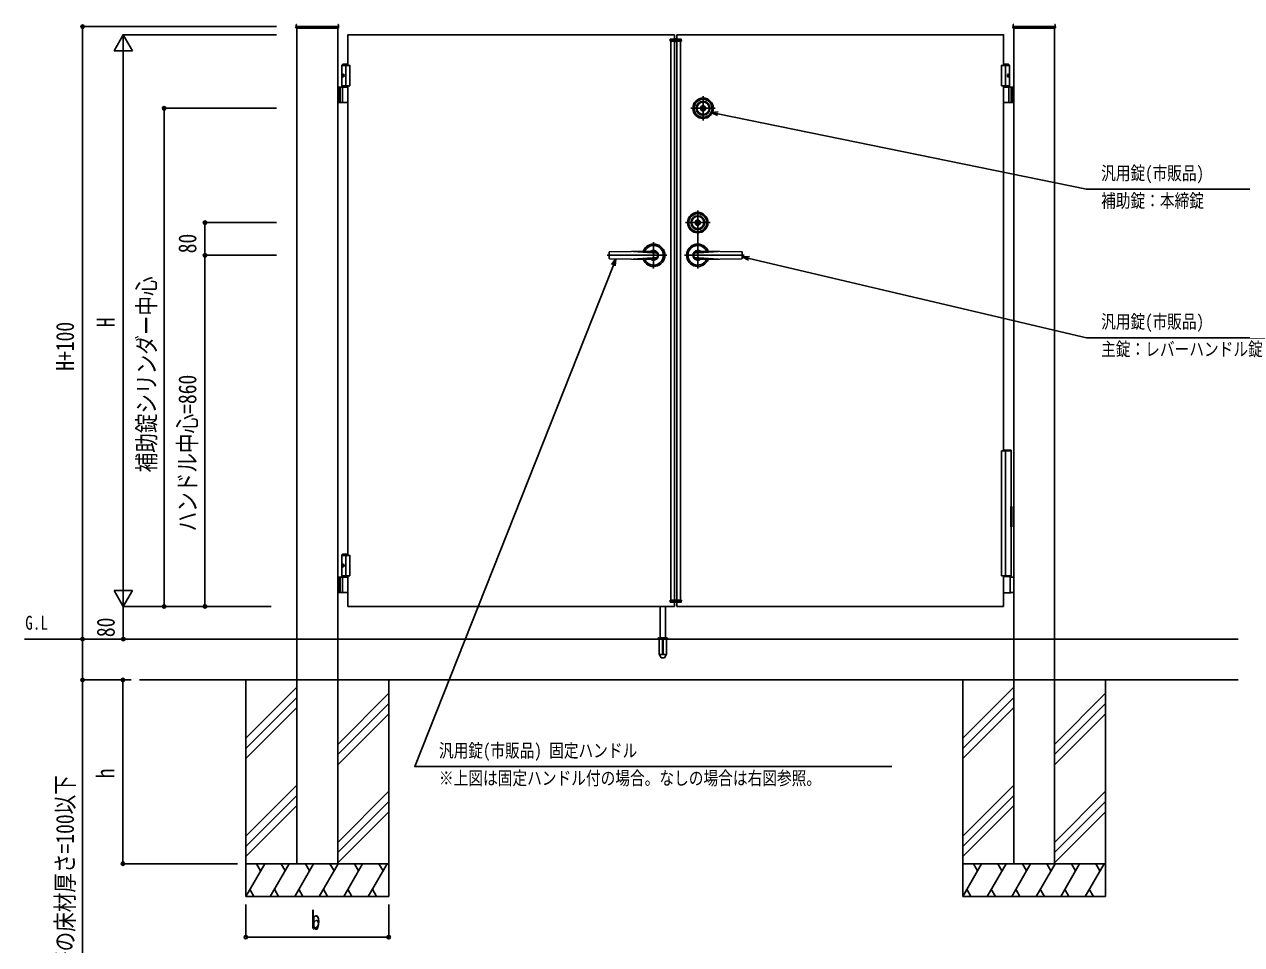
# Model space of a CAD drawing. Units: millimetres, scale not verified. Extents: x -4205 to 4205, y -2970 to 2970.
# Drawn here: x -1600 to 1381, y -976 to 1278 of the extents above; entities that cross this region are included whole.
import ezdxf
from ezdxf.enums import TextEntityAlignment as Align

# ---------------------------------------------------------------- set-up
doc = ezdxf.new("R2010")
doc.units = ezdxf.units.MM
doc.header["$LTSCALE"] = 10
for name, color, linetype in [('0-2_USER1', 3, 'Continuous'), ('0-3_YKK_12', 2, 'Continuous'), ('0-5_YKK_A1', 4, 'Continuous'), ('0-6_YKK_D', 6, 'Continuous')]:
    doc.layers.add(name, color=color, linetype=linetype)
doc.styles.add('ＭＳ ゴシック', font='')
doc.styles.get('ＭＳ ゴシック').set_extended_font_data('MS Gothic')

msp = doc.modelspace()

# ---------------------------------------------------------------- linework, layer by layer
at = {"layer": '0-3_YKK_12'}
msp.add_line((-4.98, 1234.33), (-4.98, 1244.33), dxfattribs=at)
at = {"layer": '0-5_YKK_A1'}
for p, q in [((-934.73, 1276.02), (-935.08, 1269.36)), ((-934.58, 1268.83), (-831.38, 1268.83)), ((-932.98, 1272.33), (-932.98, 1268.83)), ((-932.98, -227.67), (-932.98, 1268.83)), ((-832.98, -227.67), (-832.98, 1268.83)), ((-831.23, 1276.02), (-830.88, 1269.36)), ((-7.98, 1241.83), (-7.98, 1252.33)), ((-1.98, 1241.83), (-1.98, 1252.33)), ((821.27, 1276.02), (820.92, 1269.36)), ((821.42, 1268.83), (924.62, 1268.83)), ((823.02, -227.67), (823.02, 1268.83)), ((923.02, 1272.33), (923.02, 1268.83)), ((923.02, -227.67), (923.02, 1268.83)), ((924.77, 1276.02), (925.12, 1269.36)), ((-18.88, 1236.83), (-18.67, 1240.88)), ((-18.88, 1236.83), (8.92, 1236.83)), ((7.71, 1241.83), (-17.67, 1241.83)), ((-16.98, 1238.83), (7.02, 1238.83)), ((-16.98, 1238.83), (-16.98, 1236.83)), ((-16.98, 1236.83), (-16.98, -132.17)), ((-7.98, 1236.83), (-7.98, -132.17)), ((-1.98, 1236.83), (-1.98, -132.17)), ((7.02, 1238.83), (7.02, 1236.83)), ((7.02, 1236.83), (7.02, -132.17)), ((8.92, 1236.83), (8.71, 1240.88)), ((-820.48, 1180.33), (-822.48, 1178.33)), ((-822.48, 1124.33), (-822.48, 1178.33)), ((-822.48, 1178.33), (-807.98, 1178.33)), ((-820.48, 1180.33), (-807.98, 1180.33)), ((-812.98, 1177.33), (-812.98, 1127.33)), ((810.52, 1180.33), (798.02, 1180.33)), ((812.52, 1178.33), (798.02, 1178.33)), ((803.02, 1177.33), (803.02, 1127.33)), ((810.52, 1180.33), (812.52, 1178.33)), ((812.52, 1124.33), (812.52, 1178.33)), ((-821.18, 1154.43), (-821.78, 1154.43)), ((-821.18, 1150.23), (-821.78, 1150.23)), ((-820.17, 1152.75), (-820.76, 1152.75)), ((-820.17, 1151.91), (-820.76, 1151.91)), ((810.21, 1152.75), (810.8, 1152.75)), ((810.21, 1151.91), (810.8, 1151.91)), ((811.22, 1154.43), (811.82, 1154.43)), ((811.22, 1150.23), (811.82, 1150.23)), ((-807.98, 1124.33), (-832.98, 1124.33)), ((-828.98, 1124.33), (-828.98, 1086.33)), ((-826.48, 1124.33), (-826.48, 1086.33)), ((-822.48, 1127.33), (-802.98, 1127.33)), ((-820.79, 1087.83), (-820.79, 1122.83)), ((-807.98, 1127.33), (-807.98, -22.67)), ((812.52, 1127.33), (793.02, 1127.33)), ((798.02, 1127.33), (798.02, 233.33)), ((798.02, 1124.33), (823.02, 1124.33)), ((810.83, 1087.83), (810.83, 1122.83)), ((816.52, 1124.33), (816.52, 1086.33)), ((819.02, 1124.33), (819.02, 1086.33)), ((-832.98, 1086.33), (-807.98, 1086.33)), ((62.02, 1102.33), (62.02, 1042.33)), ((63.12, 1073.58), (63.7, 1072.58)), ((823.02, 1086.33), (798.02, 1086.33)), ((92.02, 1072.33), (32.02, 1072.33)), ((57.67, 1072.02), (59.12, 1071.18)), ((58.27, 1073.38), (59.66, 1072.58)), ((59.12, 1071.18), (60.67, 1071.18)), ((59.66, 1072.58), (60.34, 1072.58)), ((60.67, 1071.18), (61.36, 1072.38)), ((61.36, 1072.38), (62.68, 1072.38)), ((62.68, 1072.38), (63.37, 1071.18)), ((63.37, 1071.18), (64.92, 1071.18)), ((63.7, 1072.58), (64.38, 1072.58)), ((64.38, 1072.58), (65.77, 1073.38)), ((64.92, 1071.18), (66.37, 1072.02)), ((65.77, 1073.38), (66.37, 1073.38)), ((66.37, 1072.02), (66.37, 1073.38)), ((49.02, 679.83), (49.02, 822.33)), ((19.02, 792.33), (79.02, 792.33)), ((44.67, 792.02), (46.12, 791.18)), ((45.27, 793.38), (46.66, 792.58)), ((46.12, 791.18), (47.67, 791.18)), ((46.66, 792.58), (47.34, 792.58)), ((47.67, 791.18), (48.36, 792.38)), ((48.36, 792.38), (49.68, 792.38)), ((49.68, 792.38), (50.37, 791.18)), ((50.12, 793.58), (50.7, 792.58)), ((50.37, 791.18), (51.92, 791.18)), ((50.7, 792.58), (51.38, 792.58)), ((51.38, 792.58), (52.77, 793.38)), ((51.92, 791.18), (53.37, 792.02)), ((52.77, 793.38), (53.37, 793.38)), ((53.37, 792.02), (53.37, 793.38)), ((-167.98, 719.84), (-167.98, 704.81)), ((-58.98, 722.33), (-166.99, 720.84)), ((-108.98, 721.64), (-50.47, 717.58)), ((-58.98, 679.83), (-58.98, 744.83)), ((99.02, 721.64), (40.51, 717.58)), ((49.02, 722.33), (157.03, 720.84)), ((158.02, 719.84), (158.02, 704.81)), ((-172.98, 712.33), (-26.48, 712.33)), ((-166.99, 703.81), (-58.98, 702.33)), ((-108.98, 703.02), (-50.47, 707.08)), ((163.02, 712.33), (16.52, 712.33)), ((99.02, 703.02), (40.51, 707.08)), ((157.03, 703.81), (49.02, 702.33)), ((793.02, 233.33), (793.02, -72.67)), ((793.02, 233.33), (817.02, 233.33)), ((798.02, 235.33), (815.77, 235.33)), ((803.02, 233.33), (803.02, -72.67)), ((816.77, 233.33), (816.77, 234.33)), ((817.02, 97.33), (817.02, 233.33)), ((818.02, 97.33), (816.05, 97.33)), ((816.05, 97.33), (816.05, 47.33)), ((818.02, 97.33), (818.02, 47.33)), ((818.02, 47.33), (816.05, 47.33)), ((817.02, -72.67), (817.02, 47.33)), ((-820.48, -19.67), (-822.48, -21.67)), ((-822.48, -75.67), (-822.48, -21.67)), ((-822.48, -21.67), (-807.98, -21.67)), ((-820.48, -19.67), (-807.98, -19.67)), ((-812.98, -22.67), (-812.98, -72.67)), ((-821.18, -45.57), (-821.78, -45.57)), ((-821.18, -49.77), (-821.78, -49.77)), ((-820.17, -47.25), (-820.76, -47.25)), ((-820.17, -48.09), (-820.76, -48.09)), ((-807.98, -75.67), (-832.98, -75.67)), ((-828.98, -75.67), (-828.98, -113.67)), ((-826.48, -75.67), (-826.48, -113.67)), ((-822.48, -72.67), (-802.98, -72.67)), ((-820.79, -112.17), (-820.79, -77.17)), ((-807.98, -72.67), (-807.98, -147.67)), ((817.02, -72.67), (793.02, -72.67)), ((798.02, -72.67), (798.02, -147.67)), ((815.37, -74.67), (798.02, -74.67)), ((816.02, -74.67), (798.02, -74.67)), ((814.58, -76.17), (814.58, -113.17)), ((815.66, -74.76), (815.65, -74.75)), ((816.89, -75.59), (815.66, -74.76)), ((816.02, -72.67), (816.02, -74.67)), ((817.17, -75.67), (823.02, -75.67)), ((-832.98, -113.67), (-807.98, -113.67)), ((798.02, -114.67), (815.37, -114.67)), ((815.65, -114.59), (815.66, -114.58)), ((815.66, -114.58), (816.89, -113.75)), ((823.02, -113.67), (817.17, -113.67)), ((-7.98, -147.67), (-807.98, -147.67)), ((-42.98, -224.67), (-42.98, -147.17)), ((-29.98, -224.67), (-29.98, -147.17)), ((-18.88, -132.17), (8.92, -132.17)), ((-18.88, -132.17), (-18.67, -136.22)), ((7.71, -137.17), (-17.67, -137.17)), ((-16.98, -134.17), (-16.98, -132.17)), ((-16.98, -134.17), (7.02, -134.17)), ((-7.98, -137.17), (-7.98, -147.67)), ((-1.98, -137.17), (-1.98, -147.67)), ((-1.98, -147.67), (798.02, -147.67)), ((7.02, -134.17), (7.02, -132.17)), ((8.92, -132.17), (8.71, -136.22)), ((1373.02, -227.67), (-1600.45, -227.67)), ((-932.98, -227.67), (-932.98, -777.67)), ((-832.98, -227.67), (-832.98, -777.67)), ((-49.48, -226.83), (-49.48, -227.67)), ((-49.48, -227.67), (-23.48, -227.67)), ((-49.19, -226.13), (-23.77, -226.13)), ((-45.48, -224.67), (-48.82, -225.89)), ((-45.73, -227.67), (-45.73, -264.7)), ((-45.48, -224.67), (-27.48, -224.67)), ((-45.17, -227.67), (-45.17, -265.67)), ((-37.48, -227.67), (-37.48, -265.67)), ((-35.48, -227.67), (-35.48, -265.67)), ((-27.79, -227.67), (-27.79, -265.67)), ((-27.48, -224.67), (-24.14, -225.89)), ((-27.23, -227.67), (-27.23, -264.7)), ((-23.48, -226.83), (-23.48, -227.67)), ((823.02, -227.67), (823.02, -777.67)), ((923.02, -227.67), (923.02, -777.67)), ((-45.73, -264.7), (-40.84, -273.17)), ((-45.17, -265.67), (-37.48, -265.67)), ((-37.48, -264.7), (-35.48, -264.7)), ((-35.48, -265.67), (-27.79, -265.67)), ((-27.23, -264.7), (-32.12, -273.17)), ((-39.97, -273.67), (-32.99, -273.67)), ((1373.02, -327.67), (-1318.71, -327.67)), ((-1057.98, -327.67), (-1057.98, -857.67)), ((-707.98, -327.67), (-707.98, -857.67)), ((698.02, -327.67), (698.02, -857.67)), ((1048.02, -327.67), (1048.02, -857.67)), ((-932.98, -345.46), (-1057.98, -470.46)), ((823.02, -345.46), (698.02, -470.46)), ((-932.98, -370.46), (-1057.98, -495.46)), ((-707.98, -360.46), (-832.98, -485.46)), ((-707.98, -385.46), (-832.98, -510.46)), ((823.02, -370.46), (698.02, -495.46)), ((1048.02, -360.46), (923.02, -485.46)), ((1048.02, -385.46), (923.02, -510.46)), ((-932.98, -395.46), (-1057.98, -520.46)), ((-707.98, -410.46), (-832.98, -535.46)), ((823.02, -395.46), (698.02, -520.46)), ((1048.02, -410.46), (923.02, -535.46)), ((-932.98, -585.46), (-1057.98, -710.46)), ((823.02, -585.46), (698.02, -710.46)), ((-932.98, -610.46), (-1057.98, -735.46)), ((-707.98, -600.46), (-832.98, -725.46)), ((-707.98, -625.46), (-832.98, -750.46)), ((823.02, -610.46), (698.02, -735.46)), ((1048.02, -600.46), (923.02, -725.46)), ((1048.02, -625.46), (923.02, -750.46)), ((-932.98, -635.46), (-1057.98, -760.46)), ((-707.98, -650.46), (-832.98, -775.46)), ((823.02, -635.46), (698.02, -760.46)), ((1048.02, -650.46), (923.02, -775.46)), ((-1057.98, -777.67), (-707.98, -777.67)), ((-1011.79, -777.67), (-1057.98, -857.67)), ((-1031.79, -777.67), (-1021.79, -794.99)), ((-951.79, -777.67), (-997.98, -857.67)), ((-971.79, -777.67), (-961.79, -794.99)), ((-891.79, -777.67), (-937.98, -857.67)), ((-932.98, -777.67), (-832.98, -777.67)), ((-911.79, -777.67), (-901.79, -794.99)), ((-831.79, -777.67), (-877.98, -857.67)), ((-851.79, -777.67), (-841.79, -794.99)), ((-771.79, -777.67), (-817.98, -857.67)), ((-791.79, -777.67), (-781.79, -794.99)), ((-711.79, -777.67), (-757.98, -857.67)), ((-731.79, -777.67), (-721.79, -794.99)), ((698.02, -777.67), (1048.02, -777.67)), ((744.21, -777.67), (698.02, -857.67)), ((724.21, -777.67), (734.21, -794.99)), ((804.21, -777.67), (758.02, -857.67)), ((784.21, -777.67), (794.21, -794.99)), ((864.21, -777.67), (818.02, -857.67)), ((823.02, -777.67), (923.02, -777.67)), ((844.21, -777.67), (854.21, -794.99)), ((924.21, -777.67), (878.02, -857.67)), ((904.21, -777.67), (914.21, -794.99)), ((984.21, -777.67), (938.02, -857.67)), ((964.21, -777.67), (974.21, -794.99)), ((1044.21, -777.67), (998.02, -857.67)), ((1024.21, -777.67), (1034.21, -794.99)), ((-1057.98, -857.67), (-707.98, -857.67)), ((-1047.98, -840.35), (-1037.98, -857.67)), ((-987.98, -840.35), (-977.98, -857.67)), ((-927.98, -840.35), (-917.98, -857.67)), ((-867.98, -840.35), (-857.98, -857.67)), ((-807.98, -840.35), (-797.98, -857.67)), ((-747.98, -840.35), (-737.98, -857.67)), ((698.02, -857.67), (1048.02, -857.67)), ((708.02, -840.35), (718.02, -857.67)), ((768.02, -840.35), (778.02, -857.67)), ((828.02, -840.35), (838.02, -857.67)), ((888.02, -840.35), (898.02, -857.67)), ((948.02, -840.35), (958.02, -857.67)), ((1008.02, -840.35), (1018.02, -857.67))]:
    msp.add_line(p, q, dxfattribs=at)
for points in [[(-932.98, 1272.33), (-832.98, 1272.33), (-832.98, 1268.83)], [(-7.98, 1252.33), (-807.98, 1252.33), (-807.98, 1177.33)], [(-1.98, 1252.33), (798.02, 1252.33), (798.02, 1177.33)], [(923.02, 1272.33), (823.02, 1272.33), (823.02, 1268.83)], [(-822.48, 1177.33), (-802.98, 1177.33), (-802.98, 1127.33)], [(812.52, 1177.33), (793.02, 1177.33), (793.02, 1127.33)], [(-821.89, 1153.59), (-821.92, 1153.43), (-821.96, 1153.27), (-822.03, 1153.12), (-822.11, 1153), (-822.21, 1152.89), (-822.27, 1152.84)], [(-822.27, 1151.82), (-822.21, 1151.77), (-822.11, 1151.66), (-822.03, 1151.54), (-821.96, 1151.39), (-821.92, 1151.23), (-821.89, 1151.07)], [(-820.76, 1152.75), (-820.87, 1152.77), (-820.98, 1152.81), (-821.08, 1152.89), (-821.17, 1153), (-821.24, 1153.12), (-821.28, 1153.27), (-821.3, 1153.43), (-821.3, 1153.59)], [(-821.3, 1151.07), (-821.3, 1151.23), (-821.28, 1151.39), (-821.24, 1151.54), (-821.17, 1151.66), (-821.08, 1151.77), (-820.98, 1151.85), (-820.87, 1151.89), (-820.76, 1151.91)], [(810.8, 1152.75), (810.91, 1152.77), (811.02, 1152.81), (811.12, 1152.89), (811.21, 1153), (811.28, 1153.12), (811.32, 1153.27), (811.34, 1153.43), (811.34, 1153.59)], [(811.34, 1151.07), (811.34, 1151.23), (811.32, 1151.39), (811.28, 1151.54), (811.21, 1151.66), (811.12, 1151.77), (811.02, 1151.85), (810.91, 1151.89), (810.8, 1151.91)], [(811.93, 1153.59), (811.96, 1153.43), (812, 1153.27), (812.07, 1153.12), (812.15, 1153), (812.25, 1152.89), (812.31, 1152.84)], [(812.31, 1151.82), (812.25, 1151.77), (812.15, 1151.66), (812.07, 1151.54), (812, 1151.39), (811.96, 1151.23), (811.93, 1151.07)], [(60.34, 1072.58), (60.92, 1073.58), (63.12, 1073.58)], [(57.67, 1072.02), (57.67, 1073.38), (58.27, 1073.38)], [(44.67, 792.02), (44.67, 793.38), (45.27, 793.38)], [(47.34, 792.58), (47.92, 793.58), (50.12, 793.58)], [(-822.48, -22.67), (-802.98, -22.67), (-802.98, -72.67)], [(-821.89, -46.41), (-821.92, -46.57), (-821.96, -46.73), (-822.03, -46.88), (-822.11, -47), (-822.21, -47.11), (-822.27, -47.16)], [(-822.27, -48.18), (-822.21, -48.23), (-822.11, -48.34), (-822.03, -48.46), (-821.96, -48.61), (-821.92, -48.77), (-821.89, -48.93)], [(-820.76, -47.25), (-820.87, -47.23), (-820.98, -47.19), (-821.08, -47.11), (-821.17, -47), (-821.24, -46.88), (-821.28, -46.73), (-821.3, -46.57), (-821.3, -46.41)], [(-821.3, -48.93), (-821.3, -48.77), (-821.28, -48.61), (-821.24, -48.46), (-821.17, -48.34), (-821.08, -48.23), (-820.98, -48.15), (-820.87, -48.11), (-820.76, -48.09)]]:
    msp.add_lwpolyline(points, dxfattribs=at)
for centre, radius in [((62.02, 1072.33), 25), ((62.02, 1072.33), 22), ((62.02, 1072.33), 17), ((62.02, 1072.33), 15), ((62.02, 1072.33), 6.35), ((62.02, 1072.33), 5.6), ((49.02, 792.33), 25), ((49.02, 792.33), 22), ((49.02, 792.33), 17), ((49.02, 792.33), 15), ((49.02, 792.33), 6.35), ((49.02, 792.33), 5.6)]:
    msp.add_circle(centre, radius, dxfattribs=at)
for centre, radius, start, end in [((-934.58, 1269.33), 0.5, 177, 270), ((-932.73, 1275.91), 2, 99.00123, 177), ((-833.23, 1275.91), 2, 3, 80.99877), ((-831.38, 1269.33), 0.5, 270, 3), ((821.42, 1269.33), 0.5, 177, 270), ((823.27, 1275.91), 2, 99.00123, 177), ((922.77, 1275.91), 2, 3, 80.99877), ((924.62, 1269.33), 0.5, 270, 3), ((-17.67, 1240.83), 1, 90, 177), ((7.71, 1240.83), 1, 3, 90), ((-819.29, 1122.83), 1.5, 90, 180), ((809.33, 1122.83), 1.5, 0, 90), ((-819.29, 1087.83), 1.5, 180, 270), ((62.02, 1072.33), 2.75, 9.44209, 170.55791), ((809.33, 1087.83), 1.5, 270, 0), ((62.02, 1072.33), 2.75, 204.71985, 335.28015), ((49.02, 792.33), 2.75, 9.44209, 170.55791), ((49.02, 792.33), 2.75, 204.71985, 335.28015), ((-166.98, 719.84), 1, 90.79031, 180), ((-58.98, 712.33), 27.5, 200.53388, 159.46876), ((-58.98, 712.33), 24, 203.83415, 156.16849), ((-58.98, 712.33), 12, 235.64593, 124.35407), ((-58.98, 712.33), 10, 71.06359, 90), ((508.8, 1422.71), 900, 231.15125, 231.58041), ((-58.98, 712.33), 10, 328.33183, 31.66817), ((49.02, 712.33), 27.5, 20.53124, 339.46612), ((49.02, 712.33), 24, 23.83151, 336.16585), ((49.02, 712.33), 12, 55.64593, 304.35407), ((49.02, 712.33), 10, 148.33183, 211.66817), ((-518.77, 1422.71), 900, 308.41959, 308.84875), ((49.02, 712.33), 10, 90, 108.93641), ((157.02, 719.84), 1, 0, 89.20969), ((-166.98, 704.81), 1, 180, 269.21231), ((-58.98, 712.33), 10, 270, 288.93642), ((508.8, 1.95), 900, 128.41959, 128.84875), ((-518.77, 1.95), 900, 51.15125, 51.58041), ((49.02, 712.33), 10, 251.06358, 270), ((157.02, 704.81), 1, 270.78769, 0), ((815.77, 234.33), 1, 0, 90), ((-819.29, -77.17), 1.5, 90, 180), ((815.37, -75.17), 0.5, 56.30993, 90), ((817.17, -75.17), 0.5, 236.30993, 270.00001), ((-819.29, -112.17), 1.5, 180, 270), ((815.37, -114.17), 0.5, 270, 303.69007), ((817.17, -114.17), 0.5, 89.99999, 123.69007), ((-17.67, -136.17), 1, 183, 270), ((7.71, -136.17), 1, 270, 357), ((-48.48, -226.83), 1, 110, 180), ((-24.48, -226.83), 1, 0, 70), ((-39.97, -272.67), 1, 210, 270), ((-32.99, -272.67), 1, 270, 330)]:
    msp.add_arc(centre, radius, start, end, dxfattribs=at)
for centre in [(-819.82, 1152.33), (809.86, 1152.33), (-819.82, -47.67)]:
    msp.add_ellipse(centre, major_axis=(0, -3.5), ratio=0.707107, dxfattribs=at)
for centre, start_param, end_param in [((-815.59, 1152.33), 1.3352921, 1.4303349), ((-815.59, 1152.33), 1.7112577, 1.8063006), ((-815, 1152.33), 1.3352921, 1.4303349), ((-815, 1152.33), 1.7112577, 1.8063006), ((-813.81, 1152.33), 1.5241127, 1.6174799), ((803.85, 1152.33), 4.6657054, 4.7590726), ((805.04, 1152.33), 4.8528504, 4.9478932), ((805.04, 1152.33), 4.4768847, 4.5719276), ((805.63, 1152.33), 4.8528504, 4.9478932), ((805.63, 1152.33), 4.4768847, 4.5719276), ((-815.59, -47.67), 1.3352921, 1.4303349), ((-815.59, -47.67), 1.7112577, 1.8063006), ((-815, -47.67), 1.3352921, 1.4303349), ((-815, -47.67), 1.7112577, 1.8063006), ((-813.81, -47.67), 1.5241127, 1.6174799)]:
    msp.add_ellipse(centre, major_axis=(0, 9), ratio=0.707107, start_param=start_param, end_param=end_param, dxfattribs=at)
at = {"layer": '0-6_YKK_D'}
for p, q in [((-982.98, 1272.33), (-1458.83, 1272.33)), ((-1457.83, 1272.33), (-1457.83, -227.67)), ((-1358, 1252.33), (-1380.5, 1213.36)), ((-982.98, 1252.33), (-1359, 1252.33)), ((-1358, 1252.33), (-1335.5, 1213.36)), ((-1358, 1252.33), (-1358, 1174.39)), ((-1380.5, 1213.36), (-1335.5, 1213.36)), ((-1358, 1207.33), (-1358, -102.67)), ((-982.98, 1072.33), (-1259, 1072.33)), ((-1258, 1072.33), (-1258, -147.67)), ((-982.98, 792.33), (-1159, 792.33)), ((-1158, 792.33), (-1158, 712.33)), ((-982.98, 712.33), (-1159, 712.33)), ((-982.98, 712.33), (-1159, 712.33)), ((-1158, 712.33), (-1158, -147.67)), ((-1358, -147.67), (-1358, -69.73)), ((-1358, -147.67), (-1380.5, -108.7)), ((-1335.5, -108.7), (-1380.5, -108.7)), ((-1358, -147.67), (-1335.5, -108.7)), ((-995.47, -147.67), (-1359, -147.67)), ((-995.47, -147.67), (-1359, -147.67)), ((-1358, -147.67), (-1358, -227.67)), ((-995.47, -147.67), (-1259, -147.67)), ((-995.47, -147.67), (-1159, -147.67)), ((-1082.62, -227.67), (-1458.83, -227.67)), ((-1402.16, -227.67), (-1458.83, -227.67)), ((-1252.98, -227.67), (-1359, -227.67)), ((-1338.71, -327.67), (-1458.83, -327.67)), ((-1359, -777.66), (-1359, -327.67)), ((-1077.97, -777.66), (-1360, -777.66)), ((-1058, -877.67), (-1058, -958.67)), ((-1057.98, -877.67), (-1057.98, -958.67)), ((-708, -877.67), (-708, -958.67)), ((-707.98, -877.67), (-707.98, -958.67)), ((-1058, -957.67), (-708, -957.67)), ((-1057.98, -957.67), (-707.98, -957.67))]:
    msp.add_line(p, q, dxfattribs=at)
for points in [[(97.33, 1054.4), (81.59, 1062.27), (99.16, 1063.33)], [(81.59, 1062.27), (98.24, 1058.87), (1001.02, 874.11), (1403.32, 874.11)], [(-151.46, 703.6), (-157.72, 687.8), (-644.3, -539.95), (524.05, -539.95)], [(-153.49, 686.12), (-151.46, 703.6), (-161.96, 689.48)], [(173.53, 700.26), (158.02, 708.58), (175.61, 709.13)], [(158.02, 708.58), (174.57, 704.7), (1001.02, 510.55), (1521.92, 510.55)], [(-1457.83, -227.67), (-1457.83, -327.67), (-1457.83, -1480.67)]]:
    msp.add_lwpolyline(points, dxfattribs=at)
for centre in [(-1457.83, 1272.33), (-1258, 1072.33), (-1158, 792.33), (-1158, 712.33), (-1158, 712.33), (-1258, -147.67), (-1158, -147.67), (-1457.83, -227.67), (-1457.83, -227.67), (-1358, -227.67), (-1457.83, -327.67), (-1359, -327.67), (-1359, -777.66), (-1058, -957.67), (-1057.98, -957.67), (-708, -957.67), (-707.98, -957.67)]:
    msp.add_circle(centre, 4.25, dxfattribs=at)

# ---------------------------------------------------------------- texts
at = {"layer": '0-2_USER1', "style": 'ＭＳ ゴシック', "width": 0.8}
msp.add_text('G.L', height=33.99, dxfattribs=at).set_placement((-1598.18, -214.84), align=Align.BOTTOM_LEFT)
at = {"layer": '0-6_YKK_D', "style": 'ＭＳ ゴシック', "width": 0.8}
for s, height, p in [('汎用錠(市販品)', 32.99, (1037.02, 887.06)), ('補助錠：本締錠', 32.99, (1037.02, 819.56)), ('汎用錠(市販品)', 32.99, (1037.02, 523.5)), ('主錠：レバーハンドル錠', 32.99, (1037.02, 456)), ('汎用錠(市販品) 固定ハンドル', 32.99, (-584.94, -527)), ('※上図は固定ハンドル付の場合。なしの場合は右図参照。', 32.99, (-584.94, -594.5)), ('b', 43.99, (-899, -949.67)), ('b', 32.99, (-894.98, -949.67))]:
    msp.add_text(s, height=height, dxfattribs=at).set_placement(p, align=Align.BOTTOM_LEFT)
for s, p in [('80', (-1166, 717.13)), ('補助錠シリンダー中心', (-1266, 180.73)), ('H+100', (-1465.83, 429.53)), ('H', (-1366, 536.33)), ('ハンドル中心=860', (-1166, 35.93)), ('80', (-1366, -222.87)), ('インターロッキング等の床材厚さ=100以下', (-1465.83, -1472.67)), ('h', (-1367, -568.67))]:
    msp.add_text(s, height=43.99, rotation=90, dxfattribs=at).set_placement(p, align=Align.BOTTOM_LEFT)

doc.saveas('drawing.dxf')
